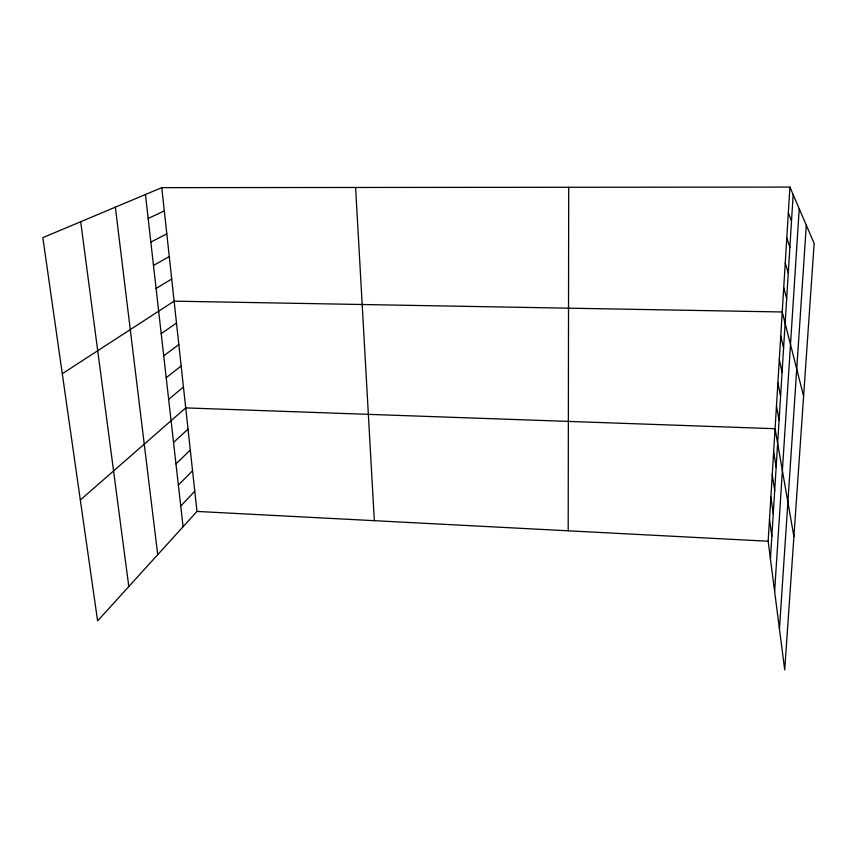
<?xml version="1.0" encoding="UTF-8"?>
<svg xmlns="http://www.w3.org/2000/svg" width="857" height="857" viewBox="0 0 857 857"><rect width="100%" height="100%" fill="white"/><g stroke="black" fill="none" stroke-linecap="round" stroke-linejoin="round"><path stroke-width="1.29" d="M568.191 530.804L568.705 187.276M789.908 187.083L814.15 243.431L784.712 669.917L768.161 541.238L789.908 187.083L161.78 187.64L42.85 237.646L97.602 620.918L196.971 511.425L161.78 187.64M770.432 558.925L793.164 194.668M774.621 591.48L799.227 208.765M779.442 628.974L806.308 225.209M180.752 506.037L194.775 491.211M178.374 485.094L192.546 470.761M175.974 463.894L190.297 450.064M173.543 442.437L188.026 429.111M80.322 499.995L185.723 407.9L775.071 428.704L793.914 536.6M168.658 399.341L183.452 387.064M166.204 377.712L181.159 365.982M163.719 355.816L178.845 344.632M161.212 333.641L176.488 323.035M62.282 373.716L174.11 301.161L782.237 311.98L803.609 396.17M156.092 288.445L171.711 279.018M153.478 265.413L169.268 256.607M150.832 242.081L166.804 233.907M148.154 218.46L164.308 210.918M196.971 511.425L768.161 541.238M788.322 212.75L791.514 221.149M786.769 238.075L789.886 247.255M785.237 263.045L788.279 272.997M783.727 287.673L786.694 298.375M780.759 335.944L783.587 348.071M779.313 359.597L782.077 372.399M777.877 382.94L780.577 396.405M776.463 405.972L779.099 420.08M773.646 451.81L776.163 467.172M772.243 474.617L774.696 490.579M770.861 497.114L773.26 513.675M769.5 519.321L771.836 536.45M80.697 221.738L128.807 586.531M115.352 207.169L157.72 554.672M145.444 194.518L183.087 526.712M355.601 187.469L374.327 520.681"/></g></svg>
